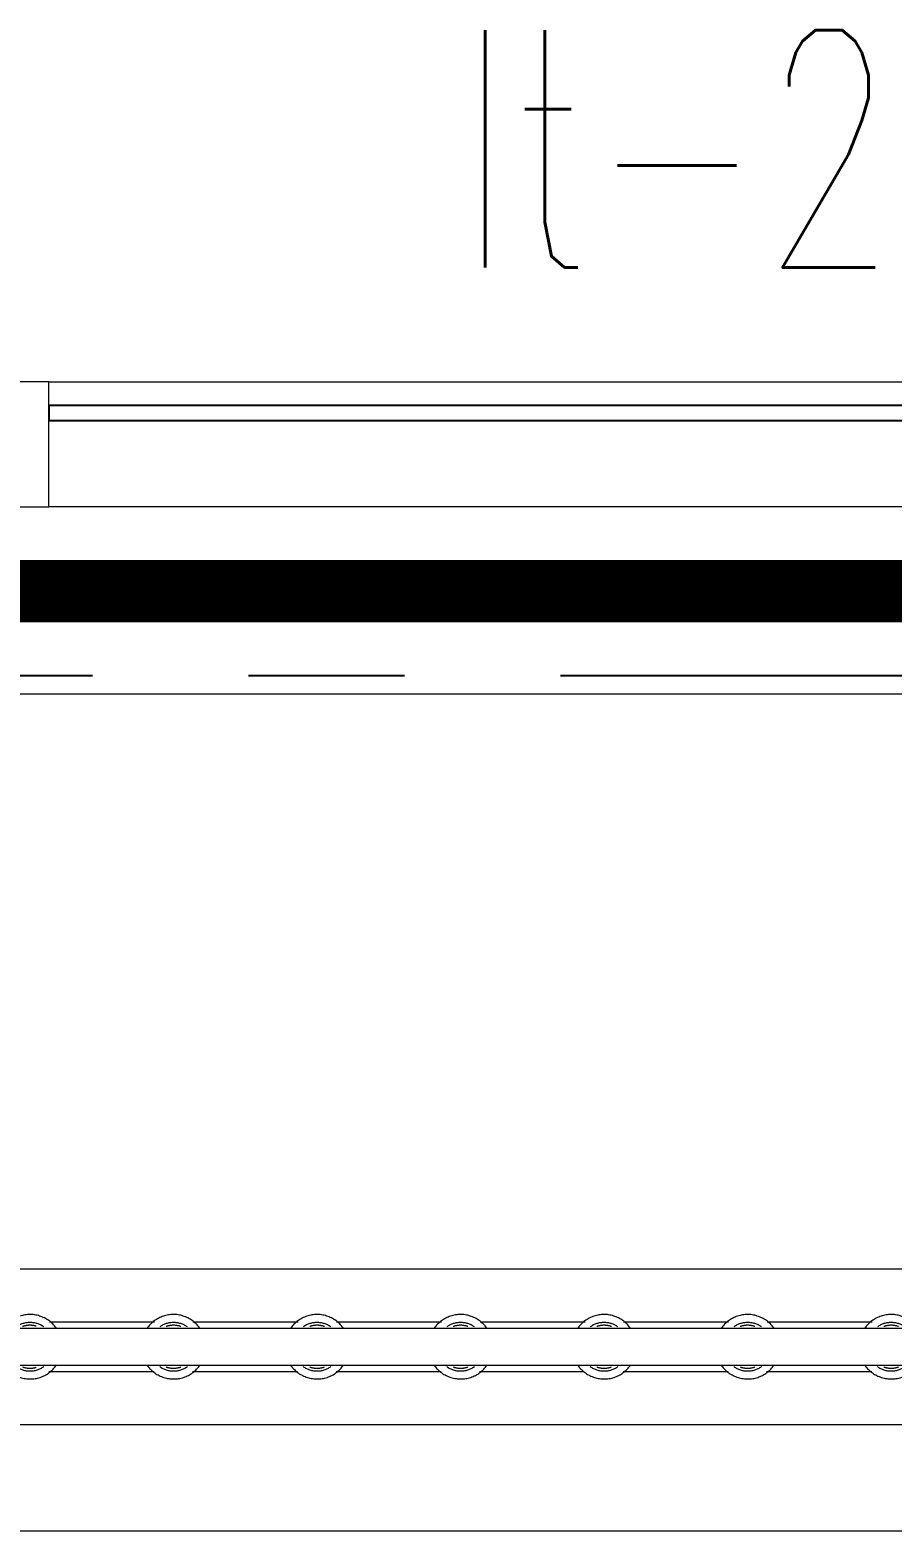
# Model space of a CAD drawing. Header units: millimetres. Extents: x -529861 to -223882, y -171969 to 61504.
# Drawn here: x -426847 to -426157, y -134162 to -132960 of the extents above; entities that cross this region are included whole.
import ezdxf
from ezdxf.enums import TextEntityAlignment as Align

# ---------------------------------------------------------------- set-up
doc = ezdxf.new("R2010")
doc.units = ezdxf.units.MM
doc.header["$LTSCALE"] = 5000
doc.linetypes.add('CENTER', pattern=[2, 1.25, -0.25, 0.25, -0.25])
doc.linetypes.add('Overhead', pattern=[3.96875, 2.38125, -1.5875])
for name, color, linetype, lineweight in [('A-DOOR', 8, 'Continuous', 9), ('A-DOOR-CUT', 7, 'Continuous', 18), ('A-DOOR-GLASS', 4, 'Continuous', 25), ('A-FLOR-HRAL-1', 8, 'Overhead', 5), ('A-WALL-PROJECTION', 7, 'Continuous', 9)]:
    doc.layers.add(name, color=color, linetype=linetype, lineweight=lineweight)
for name, color, linetype in [('KCS_AXIS', 18, 'CENTER'), ('KCS_BORDER', 3, 'Continuous'), ('KCS_LANH_TO', 3, 'Continuous'), ('KCS_TEXT', 2, 'Continuous')]:
    doc.layers.add(name, color=color, linetype=linetype)
doc.styles.add('vnsimpli', font='vnsimli.shx', dxfattribs={"width": 0.65})

# ---------------------------------------------------------------- blocks, each defined once
blk = doc.blocks.new('PHAO PT02 - PHAO PT02-710925-MẶT BẰNG ĐỊNH VỊ CỬA TẦNG 3')
at = {"layer": 'A-WALL-PROJECTION'}
for p, q in [((5310, 410), (3510, 410)), ((3510, 325), (5310, 325))]:
    blk.add_line(p, q, dxfattribs=at)
blk = doc.blocks.new('Railing - 15mm-V5-MẶT BẰNG ĐỊNH VỊ CỬA TẦNG 3')
at = {"layer": 'A-FLOR-HRAL-1'}
for p, q in [((-15.2, 20.9), (-16, 20.2)), ((15.2, -20.9), (16, -20.2))]:
    blk.add_line(p, q, dxfattribs=at)
at = {"layer": 'A-FLOR-HRAL-1', "flags": 128}
for points in [[(-15.2, 20.9), (-16, 20.2), (-16.8, 19.6), (-17.6, 18.9), (-18.3, 18.2), (-19, 17.4), (-19.7, 16.6), (-20.4, 15.8), (-21, 15), (-21.6, 14.2), (-22.1, 13.3), (-22.6, 12.4), (-23.1, 11.5), (-23.5, 10.6), (-23.9, 9.6), (-24.3, 8.6), (-24.6, 7.7), (-24.9, 6.7), (-25.2, 5.7), (-25.4, 4.7), (-25.5, 3.6), (-25.7, 2.6), (-25.7, 1.6), (-25.8, 0.6), (-25.8, 0)], [(-17.6, 18.9), (-18.3, 18.2), (-19, 17.4), (-19.7, 16.6), (-20.4, 15.8), (-21, 15), (-21.6, 14.2), (-22.1, 13.3)], [(17.2, 19.2), (16.4, 19.9), (15.6, 20.5), (14.8, 21.1)], [(25.8, 0), (25.8, 1), (25.7, 2.1), (25.6, 3.1), (25.5, 4.1), (25.3, 5.1), (25.1, 6.1), (24.8, 7.1), (24.5, 8.1), (24.1, 9.1), (23.8, 10), (23.3, 11), (22.9, 11.9), (22.4, 12.8), (21.9, 13.7), (21.3, 14.6), (20.7, 15.4), (20.1, 16.2), (19.4, 17), (18.7, 17.8), (18, 18.5), (17.2, 19.2), (16.4, 19.9), (15.6, 20.5), (14.8, 21.1)], [(21.9, 13.7), (21.3, 14.6), (20.7, 15.4), (20.1, 16.2), (19.4, 17), (18.7, 17.8), (18, 18.5)], [(-24.9, 6.7), (-25.2, 5.7), (-25.4, 4.7), (-25.5, 3.6), (-25.7, 2.6), (-25.7, 1.6), (-25.8, 0.6), (-25.8, 0)], [(25.8, 0), (25.8, 1), (25.7, 2.1), (25.6, 3.1), (25.5, 4.1), (25.3, 5.1), (25.1, 6.1)], [(-25.8, 0), (-25.8, -1), (-25.7, -2.1), (-25.6, -3.1), (-25.5, -4.1), (-25.3, -5.1), (-25.1, -6.1)], [(-25.8, 0), (-25.8, -1), (-25.7, -2.1), (-25.6, -3.1), (-25.5, -4.1), (-25.3, -5.1), (-25.1, -6.1), (-24.8, -7.1), (-24.5, -8.1), (-24.1, -9.1), (-23.8, -10), (-23.3, -11), (-22.9, -11.9), (-22.4, -12.8), (-21.9, -13.7), (-21.3, -14.6), (-20.7, -15.4), (-20.1, -16.2), (-19.4, -17), (-18.7, -17.8), (-18, -18.5), (-17.2, -19.2), (-16.4, -19.9), (-15.6, -20.5), (-14.8, -21.1)], [(15.2, -20.9), (16, -20.2), (16.8, -19.6), (17.6, -18.9), (18.3, -18.2), (19, -17.4), (19.7, -16.6), (20.4, -15.8), (21, -15), (21.6, -14.2), (22.1, -13.3), (22.6, -12.4), (23.1, -11.5), (23.5, -10.6), (23.9, -9.6), (24.3, -8.6), (24.6, -7.7), (24.9, -6.7), (25.2, -5.7), (25.4, -4.7), (25.5, -3.6), (25.7, -2.6), (25.7, -1.6), (25.8, -0.6), (25.8, 0)], [(24.9, -6.7), (25.2, -5.7), (25.4, -4.7), (25.5, -3.6), (25.7, -2.6), (25.7, -1.6), (25.8, -0.6), (25.8, 0)], [(-21.9, -13.7), (-21.3, -14.6), (-20.7, -15.4), (-20.1, -16.2), (-19.4, -17), (-18.7, -17.8), (-18, -18.5)], [(-17.2, -19.2), (-16.4, -19.9), (-15.6, -20.5), (-14.8, -21.1)], [(17.6, -18.9), (18.3, -18.2), (19, -17.4), (19.7, -16.6), (20.4, -15.8), (21, -15), (21.6, -14.2), (22.1, -13.3)]]:
    blk.add_lwpolyline(points, dxfattribs=at)
at = {"layer": 'A-FLOR-HRAL-1'}
for radius, start, end in [(19.4, 145.1781, 180), (19.4, 180, 214.8219), (17.2, 160.0293, 180), (17.2, 180, 197.1615), (19.4, 0, 34.8219), (19.4, 325.1781, 0), (17.2, 0, 19.9707), (17.2, 342.8385, 0)]:
    blk.add_arc((0, 0), radius, start, end, dxfattribs=at)
blk = doc.blocks.new('Railing - 15mm-V4-MẶT BẰNG ĐỊNH VỊ CỬA TẦNG 3')
at = {"layer": 'A-FLOR-HRAL-1'}
for p, q in [((-15.2, 20.9), (-16, 20.2)), ((15.2, -20.9), (16, -20.2))]:
    blk.add_line(p, q, dxfattribs=at)
at = {"layer": 'A-FLOR-HRAL-1', "flags": 128}
for points in [[(-15.2, 20.9), (-16, 20.2), (-16.8, 19.6), (-17.6, 18.9), (-18.3, 18.2), (-19, 17.4), (-19.7, 16.6), (-20.4, 15.8), (-21, 15), (-21.6, 14.2), (-22.1, 13.3), (-22.6, 12.4), (-23.1, 11.5), (-23.5, 10.6), (-23.9, 9.6), (-24.3, 8.6), (-24.6, 7.7), (-24.9, 6.7), (-25.2, 5.7), (-25.4, 4.7), (-25.5, 3.6), (-25.7, 2.6), (-25.7, 1.6), (-25.8, 0.6), (-25.8, 0)], [(-17.6, 18.9), (-18.3, 18.2), (-19, 17.4), (-19.7, 16.6), (-20.4, 15.8), (-21, 15), (-21.6, 14.2), (-22.1, 13.3)], [(17.2, 19.2), (16.4, 19.9), (15.6, 20.5), (14.8, 21.1)], [(25.8, 0), (25.8, 1), (25.7, 2.1), (25.6, 3.1), (25.5, 4.1), (25.3, 5.1), (25.1, 6.1), (24.8, 7.1), (24.5, 8.1), (24.1, 9.1), (23.8, 10), (23.3, 11), (22.9, 11.9), (22.4, 12.8), (21.9, 13.7), (21.3, 14.6), (20.7, 15.4), (20.1, 16.2), (19.4, 17), (18.7, 17.8), (18, 18.5), (17.2, 19.2), (16.4, 19.9), (15.6, 20.5), (14.8, 21.1)], [(21.9, 13.7), (21.3, 14.6), (20.7, 15.4), (20.1, 16.2), (19.4, 17), (18.7, 17.8), (18, 18.5)], [(-24.9, 6.7), (-25.2, 5.7), (-25.4, 4.7), (-25.5, 3.6), (-25.7, 2.6), (-25.7, 1.6), (-25.8, 0.6), (-25.8, 0)], [(25.8, 0), (25.8, 1), (25.7, 2.1), (25.6, 3.1), (25.5, 4.1), (25.3, 5.1), (25.1, 6.1)], [(-25.8, 0), (-25.8, -1), (-25.7, -2.1), (-25.6, -3.1), (-25.5, -4.1), (-25.3, -5.1), (-25.1, -6.1)], [(-25.8, 0), (-25.8, -1), (-25.7, -2.1), (-25.6, -3.1), (-25.5, -4.1), (-25.3, -5.1), (-25.1, -6.1), (-24.8, -7.1), (-24.5, -8.1), (-24.1, -9.1), (-23.8, -10), (-23.3, -11), (-22.9, -11.9), (-22.4, -12.8), (-21.9, -13.7), (-21.3, -14.6), (-20.7, -15.4), (-20.1, -16.2), (-19.4, -17), (-18.7, -17.8), (-18, -18.5), (-17.2, -19.2), (-16.4, -19.9), (-15.6, -20.5), (-14.8, -21.1)], [(15.2, -20.9), (16, -20.2), (16.8, -19.6), (17.6, -18.9), (18.3, -18.2), (19, -17.4), (19.7, -16.6), (20.4, -15.8), (21, -15), (21.6, -14.2), (22.1, -13.3), (22.6, -12.4), (23.1, -11.5), (23.5, -10.6), (23.9, -9.6), (24.3, -8.6), (24.6, -7.7), (24.9, -6.7), (25.2, -5.7), (25.4, -4.7), (25.5, -3.6), (25.7, -2.6), (25.7, -1.6), (25.8, -0.6), (25.8, 0)], [(24.9, -6.7), (25.2, -5.7), (25.4, -4.7), (25.5, -3.6), (25.7, -2.6), (25.7, -1.6), (25.8, -0.6), (25.8, 0)], [(-21.9, -13.7), (-21.3, -14.6), (-20.7, -15.4), (-20.1, -16.2), (-19.4, -17), (-18.7, -17.8), (-18, -18.5)], [(-17.2, -19.2), (-16.4, -19.9), (-15.6, -20.5), (-14.8, -21.1)], [(17.6, -18.9), (18.3, -18.2), (19, -17.4), (19.7, -16.6), (20.4, -15.8), (21, -15), (21.6, -14.2), (22.1, -13.3)]]:
    blk.add_lwpolyline(points, dxfattribs=at)
at = {"layer": 'A-FLOR-HRAL-1'}
for radius, start, end in [(19.4, 145.1781, 180), (19.4, 180, 214.8219), (17.2, 160.0293, 180), (17.2, 180, 199.9707), (19.4, 0, 34.8219), (19.4, 325.1781, 0), (17.2, 0, 19.9707), (17.2, 340.0293, 0)]:
    blk.add_arc((0, 0), radius, start, end, dxfattribs=at)
blk = doc.blocks.new('Railing - 15mm-V6-MẶT BẰNG ĐỊNH VỊ CỬA TẦNG 3')
at = {"layer": 'A-FLOR-HRAL-1'}
for p, q in [((-15.2, 20.9), (-15.6, 20.5)), ((15.2, -20.9), (16, -20.2))]:
    blk.add_line(p, q, dxfattribs=at)
at = {"layer": 'A-FLOR-HRAL-1', "flags": 128}
for points in [[(-15.2, 20.9), (-16, 20.2), (-16.8, 19.6), (-17.6, 18.9), (-18.3, 18.2), (-19, 17.4), (-19.7, 16.6), (-20.4, 15.8), (-21, 15), (-21.6, 14.2), (-22.1, 13.3), (-22.6, 12.4), (-23.1, 11.5), (-23.5, 10.6), (-23.9, 9.6), (-24.3, 8.6), (-24.6, 7.7), (-24.9, 6.7), (-25.2, 5.7), (-25.4, 4.7), (-25.5, 3.6), (-25.7, 2.6), (-25.7, 1.6), (-25.8, 0.6), (-25.8, 0)], [(-17.6, 18.9), (-18.3, 18.2), (-19, 17.4), (-19.7, 16.6), (-20.4, 15.8), (-21, 15), (-21.6, 14.2), (-22.1, 13.3)], [(17.2, 19.2), (16.4, 19.9), (15.6, 20.5), (14.8, 21.1)], [(25.8, 0), (25.8, 1), (25.7, 2.1), (25.6, 3.1), (25.5, 4.1), (25.3, 5.1), (25.1, 6.1), (24.8, 7.1), (24.5, 8.1), (24.1, 9.1), (23.8, 10), (23.3, 11), (22.9, 11.9), (22.4, 12.8), (21.9, 13.7), (21.3, 14.6), (20.7, 15.4), (20.1, 16.2), (19.4, 17), (18.7, 17.8), (18, 18.5), (17.2, 19.2), (16.4, 19.9), (15.6, 20.5), (14.8, 21.1)], [(21.9, 13.7), (21.3, 14.6), (20.7, 15.4), (20.1, 16.2), (19.4, 17), (18.7, 17.8), (18, 18.5)], [(-24.9, 6.7), (-25.2, 5.7), (-25.4, 4.7), (-25.5, 3.6), (-25.7, 2.6), (-25.7, 1.6), (-25.8, 0.6), (-25.8, 0)], [(25.8, 0), (25.8, 1), (25.7, 2.1), (25.6, 3.1), (25.5, 4.1), (25.3, 5.1), (25.1, 6.1)], [(-25.8, 0), (-25.8, -1), (-25.7, -2.1), (-25.6, -3.1), (-25.5, -4.1), (-25.3, -5.1), (-25.1, -6.1)], [(-25.8, 0), (-25.8, -1), (-25.7, -2.1), (-25.6, -3.1), (-25.5, -4.1), (-25.3, -5.1), (-25.1, -6.1), (-24.8, -7.1), (-24.5, -8.1), (-24.1, -9.1), (-23.8, -10), (-23.3, -11), (-22.9, -11.9), (-22.4, -12.8), (-21.9, -13.7), (-21.3, -14.6), (-20.7, -15.4), (-20.1, -16.2), (-19.4, -17), (-18.7, -17.8), (-18, -18.5), (-17.2, -19.2), (-16.4, -19.9), (-15.6, -20.5), (-14.8, -21.1)], [(15.2, -20.9), (16, -20.2), (16.8, -19.6), (17.6, -18.9), (18.3, -18.2), (19, -17.4), (19.7, -16.6), (20.4, -15.8), (21, -15), (21.6, -14.2), (22.1, -13.3), (22.6, -12.4), (23.1, -11.5), (23.5, -10.6), (23.9, -9.6), (24.3, -8.6), (24.6, -7.7), (24.9, -6.7), (25.2, -5.7), (25.4, -4.7), (25.5, -3.6), (25.7, -2.6), (25.7, -1.6), (25.8, -0.6), (25.8, 0)], [(24.9, -6.7), (25.2, -5.7), (25.4, -4.7), (25.5, -3.6), (25.7, -2.6), (25.7, -1.6), (25.8, -0.6), (25.8, 0)], [(-21.9, -13.7), (-21.3, -14.6), (-20.7, -15.4), (-20.1, -16.2), (-19.4, -17), (-18.7, -17.8), (-18, -18.5)], [(-17.2, -19.2), (-16.4, -19.9), (-15.6, -20.5), (-14.8, -21.1)], [(17.6, -18.9), (18.3, -18.2), (19, -17.4), (19.7, -16.6), (20.4, -15.8), (21, -15), (21.6, -14.2), (22.1, -13.3)]]:
    blk.add_lwpolyline(points, dxfattribs=at)
at = {"layer": 'A-FLOR-HRAL-1'}
for radius, start, end in [(19.4, 145.1781, 180), (19.4, 180, 214.8219), (17.2, 160.0293, 180), (17.2, 180, 199.9707), (19.4, 0, 34.8219), (19.4, 325.1781, 0), (17.2, 0, 19.9707), (17.2, 340.0293, 0)]:
    blk.add_arc((0, 0), radius, start, end, dxfattribs=at)
blk = doc.blocks.new('Railing - 15mm-V7-MẶT BẰNG ĐỊNH VỊ CỬA TẦNG 3')
at = {"layer": 'A-FLOR-HRAL-1'}
for p, q in [((-15.2, 20.9), (-16, 20.2)), ((15.2, -20.9), (16, -20.2))]:
    blk.add_line(p, q, dxfattribs=at)
at = {"layer": 'A-FLOR-HRAL-1', "flags": 128}
for points in [[(-15.2, 20.9), (-16, 20.2), (-16.8, 19.6), (-17.6, 18.9), (-18.3, 18.2), (-19, 17.4), (-19.7, 16.6), (-20.4, 15.8), (-21, 15), (-21.6, 14.2), (-22.1, 13.3), (-22.6, 12.4), (-23.1, 11.5), (-23.5, 10.6), (-23.9, 9.6), (-24.3, 8.6), (-24.6, 7.7), (-24.9, 6.7), (-25.2, 5.7), (-25.4, 4.7), (-25.5, 3.6), (-25.7, 2.6), (-25.7, 1.6), (-25.8, 0.6), (-25.8, 0)], [(-17.6, 18.9), (-18.3, 18.2), (-19, 17.4), (-19.7, 16.6), (-20.4, 15.8), (-21, 15), (-21.6, 14.2), (-22.1, 13.3)], [(17.2, 19.2), (16.4, 19.9), (15.6, 20.5), (14.8, 21.1)], [(25.8, 0), (25.8, 1), (25.7, 2.1), (25.6, 3.1), (25.5, 4.1), (25.3, 5.1), (25.1, 6.1), (24.8, 7.1), (24.5, 8.1), (24.1, 9.1), (23.8, 10), (23.3, 11), (22.9, 11.9), (22.4, 12.8), (21.9, 13.7), (21.3, 14.6), (20.7, 15.4), (20.1, 16.2), (19.4, 17), (18.7, 17.8), (18, 18.5), (17.2, 19.2), (16.4, 19.9), (15.6, 20.5), (14.8, 21.1)], [(21.9, 13.7), (21.3, 14.6), (20.7, 15.4), (20.1, 16.2), (19.4, 17), (18.7, 17.8), (18, 18.5)], [(-24.9, 6.7), (-25.2, 5.7), (-25.4, 4.7), (-25.5, 3.6), (-25.7, 2.6), (-25.7, 1.6), (-25.8, 0.6), (-25.8, 0)], [(25.8, 0), (25.8, 1), (25.7, 2.1), (25.6, 3.1), (25.5, 4.1), (25.3, 5.1), (25.1, 6.1)], [(-25.8, 0), (-25.8, -1), (-25.7, -2.1), (-25.6, -3.1), (-25.5, -4.1), (-25.3, -5.1), (-25.1, -6.1)], [(-25.8, 0), (-25.8, -1), (-25.7, -2.1), (-25.6, -3.1), (-25.5, -4.1), (-25.3, -5.1), (-25.1, -6.1), (-24.8, -7.1), (-24.5, -8.1), (-24.1, -9.1), (-23.8, -10), (-23.3, -11), (-22.9, -11.9), (-22.4, -12.8), (-21.9, -13.7), (-21.3, -14.6), (-20.7, -15.4), (-20.1, -16.2), (-19.4, -17), (-18.7, -17.8), (-18, -18.5), (-17.2, -19.2), (-16.4, -19.9), (-15.6, -20.5), (-14.8, -21.1)], [(15.2, -20.9), (16, -20.2), (16.8, -19.6), (17.6, -18.9), (18.3, -18.2), (19, -17.4), (19.7, -16.6), (20.4, -15.8), (21, -15), (21.6, -14.2), (22.1, -13.3), (22.6, -12.4), (23.1, -11.5), (23.5, -10.6), (23.9, -9.6), (24.3, -8.6), (24.6, -7.7), (24.9, -6.7), (25.2, -5.7), (25.4, -4.7), (25.5, -3.6), (25.7, -2.6), (25.7, -1.6), (25.8, -0.6), (25.8, 0)], [(24.9, -6.7), (25.2, -5.7), (25.4, -4.7), (25.5, -3.6), (25.7, -2.6), (25.7, -1.6), (25.8, -0.6), (25.8, 0)], [(-21.9, -13.7), (-21.3, -14.6), (-20.7, -15.4), (-20.1, -16.2), (-19.4, -17), (-18.7, -17.8), (-18, -18.5)], [(-17.2, -19.2), (-16.4, -19.9), (-15.6, -20.5), (-14.8, -21.1)], [(17.6, -18.9), (18.3, -18.2), (19, -17.4), (19.7, -16.6), (20.4, -15.8), (21, -15), (21.6, -14.2), (22.1, -13.3), (22.4, -12.9)]]:
    blk.add_lwpolyline(points, dxfattribs=at)
at = {"layer": 'A-FLOR-HRAL-1'}
for radius, start, end in [(19.4, 145.1781, 180), (19.4, 180, 214.8219), (17.2, 160.0293, 180), (17.2, 180, 199.9707), (19.4, 0, 34.8219), (19.4, 325.1781, 0), (17.2, 0, 19.9707), (17.2, 340.0293, 0)]:
    blk.add_arc((0, 0), radius, start, end, dxfattribs=at)
blk = doc.blocks.new('Railing - 15mm-V3-MẶT BẰNG ĐỊNH VỊ CỬA TẦNG 3')
at = {"layer": 'A-FLOR-HRAL-1'}
for p, q in [((-15.2, 20.9), (-16, 20.2)), ((15.2, -20.9), (16, -20.2))]:
    blk.add_line(p, q, dxfattribs=at)
at = {"layer": 'A-FLOR-HRAL-1', "flags": 128}
for points in [[(-15.2, 20.9), (-16, 20.2), (-16.8, 19.6), (-17.6, 18.9), (-18.3, 18.2), (-19, 17.4), (-19.7, 16.6), (-20.4, 15.8), (-21, 15), (-21.6, 14.2), (-22.1, 13.3), (-22.6, 12.4), (-23.1, 11.5), (-23.5, 10.6), (-23.9, 9.6), (-24.3, 8.6), (-24.6, 7.7), (-24.9, 6.7), (-25.2, 5.7), (-25.4, 4.7), (-25.5, 3.6), (-25.7, 2.6), (-25.7, 1.6), (-25.8, 0.6), (-25.8, 0)], [(-17.6, 18.9), (-18.3, 18.2), (-19, 17.4), (-19.7, 16.6), (-20.4, 15.8), (-21, 15), (-21.6, 14.2), (-22.1, 13.3)], [(17.2, 19.2), (16.4, 19.9), (15.6, 20.5), (14.8, 21.1)], [(25.8, 0), (25.8, 1), (25.7, 2.1), (25.6, 3.1), (25.5, 4.1), (25.3, 5.1), (25.1, 6.1), (24.8, 7.1), (24.5, 8.1), (24.1, 9.1), (23.8, 10), (23.3, 11), (22.9, 11.9), (22.4, 12.8), (21.9, 13.7), (21.3, 14.6), (20.7, 15.4), (20.1, 16.2), (19.4, 17), (18.7, 17.8), (18, 18.5), (17.2, 19.2), (16.4, 19.9), (15.6, 20.5), (14.8, 21.1)], [(21.9, 13.7), (21.3, 14.6), (20.7, 15.4), (20.1, 16.2), (19.4, 17), (18.7, 17.8), (18, 18.5)], [(-24.9, 6.7), (-25.2, 5.7), (-25.4, 4.7), (-25.5, 3.6), (-25.7, 2.6), (-25.7, 1.6), (-25.8, 0.6), (-25.8, 0)], [(25.8, 0), (25.8, 1), (25.7, 2.1), (25.6, 3.1), (25.5, 4.1), (25.3, 5.1), (25.1, 6.1)], [(-25.8, 0), (-25.8, -1), (-25.7, -2.1), (-25.6, -3.1), (-25.5, -4.1), (-25.3, -5.1), (-25.1, -6.1)], [(-25.8, 0), (-25.8, -1), (-25.7, -2.1), (-25.6, -3.1), (-25.5, -4.1), (-25.3, -5.1), (-25.1, -6.1), (-24.8, -7.1), (-24.5, -8.1), (-24.1, -9.1), (-23.8, -10), (-23.3, -11), (-22.9, -11.9), (-22.4, -12.8), (-21.9, -13.7), (-21.3, -14.6), (-20.7, -15.4), (-20.1, -16.2), (-19.4, -17), (-18.7, -17.8), (-18, -18.5), (-17.2, -19.2), (-16.4, -19.9), (-15.6, -20.5), (-14.8, -21.1)], [(15.2, -20.9), (16, -20.2), (16.8, -19.6), (17.6, -18.9), (18.3, -18.2), (19, -17.4), (19.7, -16.6), (20.4, -15.8), (21, -15), (21.6, -14.2), (22.1, -13.3), (22.6, -12.4), (23.1, -11.5), (23.5, -10.6), (23.9, -9.6), (24.3, -8.6), (24.6, -7.7), (24.9, -6.7), (25.2, -5.7), (25.4, -4.7), (25.5, -3.6), (25.7, -2.6), (25.7, -1.6), (25.8, -0.6), (25.8, 0)], [(24.9, -6.7), (25.2, -5.7), (25.4, -4.7), (25.5, -3.6), (25.7, -2.6), (25.7, -1.6), (25.8, -0.6), (25.8, 0)], [(-21.9, -13.7), (-21.3, -14.6), (-20.7, -15.4), (-20.1, -16.2), (-19.4, -17), (-18.7, -17.8), (-18, -18.5)], [(-17.2, -19.2), (-16.4, -19.9), (-15.6, -20.5), (-14.8, -21.1)], [(17.6, -18.9), (18.3, -18.2), (19, -17.4), (19.7, -16.6), (20.4, -15.8), (21, -15), (21.6, -14.2), (22.1, -13.3)]]:
    blk.add_lwpolyline(points, dxfattribs=at)
at = {"layer": 'A-FLOR-HRAL-1'}
for radius, start, end in [(19.4, 145.1781, 180), (19.4, 180, 214.8219), (17.2, 160.0293, 180), (17.2, 180, 199.9707), (19.4, 0, 34.8219), (19.4, 325.1781, 0), (17.2, 0, 19.9707), (17.2, 340.0293, 0)]:
    blk.add_arc((0, 0), radius, start, end, dxfattribs=at)
blk = doc.blocks.new('Railing - Railing-728500-MẶT BẰNG ĐỊNH VỊ CỬA TẦNG 3')
at = {"layer": 'A-FLOR-HRAL-1'}
for p, q in [((4310.6, 492.5), (4394.8, 492.5)), ((4425.6, 492.5), (4509.8, 492.5)), ((4540.6, 492.5), (4624.8, 492.5)), ((4655.6, 492.5), (4739.8, 492.5)), ((4770.6, 492.5), (4854.8, 492.5)), ((4885.6, 492.5), (4969.8, 492.5)), ((4394.4, 452.5), (4310.2, 452.5)), ((4509.4, 452.5), (4425.2, 452.5)), ((4624.4, 452.5), (4540.2, 452.5)), ((4738.6, 452.5), (4655.2, 452.5)), ((4854.4, 452.5), (4770.2, 452.5)), ((4969.4, 452.5), (4885.2, 452.5))]:
    blk.add_line(p, q, dxfattribs=at)
at = {"rotation": 90}
for name, p in [('Railing - 15mm-V5-MẶT BẰNG ĐỊNH VỊ CỬA TẦNG 3', (4295, 472.5)), ('Railing - 15mm-V4-MẶT BẰNG ĐỊNH VỊ CỬA TẦNG 3', (4410, 472.5)), ('Railing - 15mm-V6-MẶT BẰNG ĐỊNH VỊ CỬA TẦNG 3', (4525, 472.5)), ('Railing - 15mm-V4-MẶT BẰNG ĐỊNH VỊ CỬA TẦNG 3', (4640, 472.5)), ('Railing - 15mm-V7-MẶT BẰNG ĐỊNH VỊ CỬA TẦNG 3', (4755, 472.5)), ('Railing - 15mm-V4-MẶT BẰNG ĐỊNH VỊ CỬA TẦNG 3', (4870, 472.5)), ('Railing - 15mm-V3-MẶT BẰNG ĐỊNH VỊ CỬA TẦNG 3', (4985, 472.5))]:
    blk.add_blockref(name, p, dxfattribs=at)
blk = doc.blocks.new('Top Rail Type - Top Rail_Internal_-728518-MẶT BẰNG ĐỊNH VỊ CỬA TẦNG 3')
at = {"layer": 'A-FLOR-HRAL-1'}
for p, q in [((3510, 487.5), (5310, 487.5)), ((5310, 457.5), (3510, 457.5))]:
    blk.add_line(p, q, dxfattribs=at)
blk = doc.blocks.new('HBH_DR_1LEAF_FIX PANEL - 2000x2400-1459499-MẶT BẰNG ĐỊNH VỊ CỬA TẦNG 3')
at = {"layer": 'A-DOOR'}
for p, q in [((-660.5, -21.5), (389.5, -21.5)), ((389.5, -121.5), (-660.5, -121.5))]:
    blk.add_line(p, q, dxfattribs=at)
at = {"layer": 'A-DOOR-CUT'}
for p, q in [((439.5, -21.5), (389.5, -21.5)), ((389.5, -21.5), (389.5, -121.5)), ((389.5, -121.5), (439.5, -121.5))]:
    blk.add_line(p, q, dxfattribs=at)
at = {"layer": 'A-DOOR-GLASS'}
for p, q in [((389.5, -90.5), (-660.5, -90.5)), ((389.5, -102.5), (389.5, -90.5)), ((-660.5, -102.5), (389.5, -102.5))]:
    blk.add_line(p, q, dxfattribs=at)
blk = doc.blocks.new('2-LUOI TRUC')
at = {"layer": 'KCS_AXIS', "ltscale": 0.1}
blk.add_line((-31495.3, -46137.5), (-22215.3, -46137.5), dxfattribs=at)
blk = doc.blocks.new('2-MBC')
at = {"layer": 'KCS_AXIS'}
blk.add_blockref('2-LUOI TRUC', (29995.3, 46027.5), dxfattribs=at)

msp = doc.modelspace()

# ---------------------------------------------------------------- linework, layer by layer
at = {"layer": 'A-WALL-PROJECTION'}
for p, q in [((-425732.45, -133491.65), (-427732.45, -133491.65)), ((-427632.45, -133951.65), (-425832.45, -133951.65)), ((-425832.45, -134076.65), (-427632.45, -134076.65))]:
    msp.add_line(p, q, dxfattribs=at)
at = {"layer": 'KCS_LANH_TO', "color": 2, "linetype": 'ByBlock', "ltscale": 1500, "const_width": 50}
msp.add_lwpolyline([(-427732.45, -133409.15), (-425732.45, -133409.15)], dxfattribs=at)

# ---------------------------------------------------------------- block references
at = {"layer": 'A-DOOR', "rotation": 180}
msp.add_blockref('HBH_DR_1LEAF_FIX PANEL - 2000x2400-1459499-MẶT BẰNG ĐỊNH VỊ CỬA TẦNG 3', (-426442.98, -133363.15), dxfattribs=at)
at = {"layer": 'A-FLOR-HRAL-1'}
for name in ['Railing - Railing-728500-MẶT BẰNG ĐỊNH VỊ CỬA TẦNG 3', 'Top Rail Type - Top Rail_Internal_-728518-MẶT BẰNG ĐỊNH VỊ CỬA TẦNG 3']:
    msp.add_blockref(name, (-431142.45, -134486.65), dxfattribs=at)
at = {"layer": 'A-WALL-PROJECTION'}
msp.add_blockref('PHAO PT02 - PHAO PT02-710925-MẶT BẰNG ĐỊNH VỊ CỬA TẦNG 3', (-431142.45, -134486.65), dxfattribs=at)
at = {"layer": 'KCS_BORDER', "ltscale": 1500}
msp.add_blockref('2-MBC', (-430922.45, -133366.65), dxfattribs=at)

# ---------------------------------------------------------------- texts
at = {"layer": 'KCS_TEXT', "linetype": 'ByBlock', "ltscale": 1500, "style": 'vnsimpli', "width": 0.65}
msp.add_text('lt-2000B', height=190, dxfattribs=at).set_placement((-426114.77, -133149.98), align=Align.CENTER)

doc.saveas('drawing.dxf')
